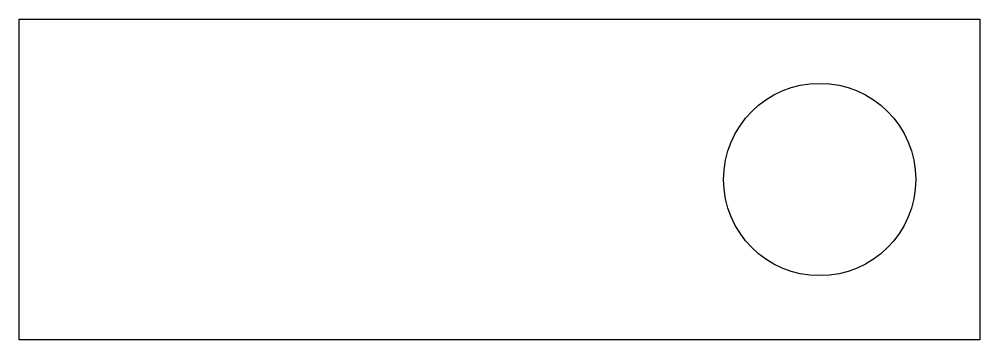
# Model space of a CAD drawing. Header units: millimetres. Extents: x 10 to 40, y 10 to 20.
import ezdxf

# ---------------------------------------------------------------- set-up
doc = ezdxf.new("R2010")
doc.units = ezdxf.units.MM
doc.layers.get('0').update_dxf_attribs({"lineweight": 25, "true_color": 0xffffff})

msp = doc.modelspace()

# ---------------------------------------------------------------- linework, layer by layer
for p, q in [((10, 20), (40, 20)), ((10, 10), (10, 20)), ((40, 20), (40, 10)), ((40, 10), (10, 10))]:
    msp.add_line(p, q)
msp.add_circle((35, 15), 3)

doc.saveas('drawing.dxf')
